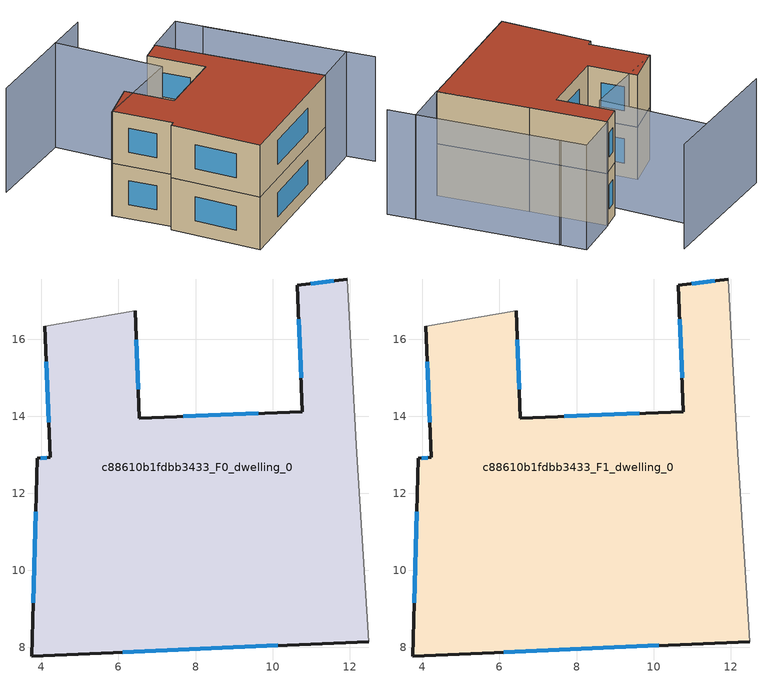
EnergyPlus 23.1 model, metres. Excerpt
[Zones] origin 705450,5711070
c88610b1fdbb3433_F0_dwelling_0
 floor ground (EU_floor_Construction): 11.94,17.56 12.18,13.25 12.5,8.15 3.75,7.78 3.9,12.9 4.23,12.93 4.09,16.33 6.44,16.74 6.54,13.95 10.77,14.12 10.64,17.4 z0
 wall outside (EU_wall_Construction): 11.94,17.56 10.64,17.4 10.77,14.12 6.54,13.95 6.44,16.74 / 4.09,16.33 4.23,12.93 3.9,12.9 3.75,7.78 12.5,8.15 z0:3
 wall adiabatic (EU_wall_Construction): 6.44,16.74 4.09,16.33 / 12.5,8.15 12.18,13.25 11.94,17.56 z0:3
 window (EU_Window_Construction): 6.51,14.7 6.46,15.99 / 9.63,14.07 7.68,13.99 / 10.68,16.51 10.74,15 / 11.59,17.52 10.99,17.44 / 6.11,7.88 10.14,8.05 / 3.86,11.52 3.79,9.16 / 4.14,12.92 3.99,12.91 / 4.13,15.41 4.19,13.85 z0.81:2.19
c88610b1fdbb3433_F1_dwelling_0
 floor to c88610b1fdbb3433_F0_dwelling_0 (EU_floor_Construction): 11.94,17.56 12.18,13.25 12.5,8.15 3.75,7.78 3.9,12.9 4.23,12.93 4.09,16.33 6.44,16.74 6.54,13.95 10.77,14.12 10.64,17.4 z3
 wall outside (EU_wall_Construction): 11.94,17.56 10.64,17.4 10.77,14.12 6.54,13.95 6.44,16.74 / 4.09,16.33 4.23,12.93 3.9,12.9 3.75,7.78 12.5,8.15 z3:6
 wall adiabatic (EU_wall_Construction): 6.44,16.74 4.09,16.33 / 12.5,8.15 12.18,13.25 11.94,17.56 z3:6
 window (EU_Window_Construction): 6.51,14.7 6.46,15.99 / 9.63,14.07 7.68,13.99 / 10.68,16.51 10.74,15 / 11.59,17.52 10.99,17.44 / 6.11,7.88 10.14,8.05 / 3.86,11.52 3.79,9.16 / 4.14,12.92 3.99,12.91 / 4.13,15.41 4.19,13.85 z3.81:5.19
 roof outside (EU_roof_Construction): 12.5,8.15 12.18,13.25 11.94,17.56 10.64,17.4 10.77,14.12 6.54,13.95 6.44,16.74 4.09,16.33 4.23,12.93 3.9,12.9 3.75,7.78 z6
shading: 15.49,6.71 14.94,16.31 / 10.04,22.32 9.86,16.17 / 9.86,16.17 4.05,16.33 / 12.67,22.27 4.22,22.42 / 14.86,17.76 15.4,8.31 / 15.4,8.31 12.47,8.15 / 12.47,8.15 11.93,17.59 / 11.93,17.59 14.86,17.76 z0:6
[Building]
EU S2 Campaign: North Axis=0; Terrain=City; Solar Distribution=FullExterior
[Site:Location]
London: Latitude=51.5; Longitude=-0.5; Time Zone=0; Elevation=25
[SizingPeriod:WeatherFileDays]
AnnualSizingPeriod: Begin Month=1; Begin Day of Month=1; End Month=12; End Day of Month=31; Day of Week for Start Day=Monday; Use Weather File Daylight Saving Period=No; Use Weather File Rain and Snow Indicators=No
[MATERIAL]
EU_InternalMass_Material: Roughness=MediumRough; Thickness=0.1; Conductivity=1; Density=1800; Specific Heat=900; Thermal Absorptance=0.9; Solar Absorptance=0.7; Visible Absorptance=0.7
[MATERIAL:NOMASS] Roughness=MediumRough; Thermal Absorptance=0.9; Solar Absorptance=0.7; Visible Absorptance=0.7
Name | Thermal Resistance
EU_wall_NoMass | 0.555556
EU_roof_NoMass | 0.510204
EU_floor_NoMass | 1.68919
[WINDOWMATERIAL:SIMPLEGLAZINGSYSTEM]
EU_Window_SimpleGlazing: UFactor=3.96; Solar Heat Gain Coefficient=0.85; Visible Transmittance=0.85
[CONSTRUCTION]
EU_wall_Construction: EU_wall_NoMass
EU_roof_Construction: EU_roof_NoMass
EU_floor_Construction: EU_floor_NoMass
EU_Window_Construction: EU_Window_SimpleGlazing
EU_InternalMass_Construction: EU_InternalMass_Material
[ZONE] Type=1; Multiplier=1; Ceiling Height=autocalculate; Volume=184.838; Floor Area=autocalculate; Part of Total Floor Area=Yes
c88610b1fdbb3433_F0_dwelling_0; c88610b1fdbb3433_F1_dwelling_0
[INTERNALMASS] Construction=EU_InternalMass_Construction; Surface Area=61.6126
Name | Zone or ZoneList
c88610b1fdbb3433_F0_dwelling_0_EU_InternalMass | c88610b1fdbb3433_F0_dwelling_0
c88610b1fdbb3433_F1_dwelling_0_EU_InternalMass | c88610b1fdbb3433_F1_dwelling_0
[OTHEREQUIPMENT] Fuel Type=Electricity; Design Level Calculation Method=Watts/Area; Power per Zone Floor Area=1; Fraction Latent=0; Fraction Radiant=0; Fraction Lost=0; Carbon Dioxide Generation Rate=0; EndUse Subcategory=EU_Step8_InternalGains
Name | Zone or ZoneList or Space or SpaceList | Schedule
EU_Step8_InternalGain_c88610b1fdbb3433_F0_dwelling_0_f000 | c88610b1fdbb3433_F0_dwelling_0 | EU_Step8_GainSchedule_c88610b1fdbb3433_F0_dwelling_0_f000
EU_Step8_InternalGain_c88610b1fdbb3433_F1_dwelling_0_f000 | c88610b1fdbb3433_F1_dwelling_0 | EU_Step8_GainSchedule_c88610b1fdbb3433_F1_dwelling_0_f000
[ZONEVENTILATION:DESIGNFLOWRATE] Schedule=EU_AlwaysOn; Design Flow Rate Calculation Method=AirChanges/Hour; Air Changes per Hour=0.48; Ventilation Type=Natural; Fan Pressure Rise=0; Fan Total Efficiency=1; Constant Term Coefficient=1; Temperature Term Coefficient=0; Velocity Term Coefficient=0; Velocity Squared Term Coefficient=0; Minimum Indoor Temperature=-100; Maximum Indoor Temperature=100; Delta Temperature=-100; Minimum Outdoor Temperature=-100; Maximum Outdoor Temperature=100; Maximum Wind Speed=40
Name | Zone or ZoneList or Space or SpaceList
EU_ConstantAir_c88610b1fdbb3433_F0_dwelling_0 | c88610b1fdbb3433_F0_dwelling_0
EU_ConstantAir_c88610b1fdbb3433_F1_dwelling_0 | c88610b1fdbb3433_F1_dwelling_0
[HVACTEMPLATE:THERMOSTAT] Constant Heating Setpoint=20; Constant Cooling Setpoint=50
EU_HeatOnly_c88610b1fdbb3433_F0_dwelling_0; EU_HeatOnly_c88610b1fdbb3433_F1_dwelling_0
[HVACTEMPLATE:ZONE:IDEALLOADSAIRSYSTEM] System Availability Schedule=EU_AlwaysOn; Maximum Heating Supply Air Temperature=50; Minimum Cooling Supply Air Temperature=13; Maximum Heating Supply Air Humidity Ratio=0.0156; Minimum Cooling Supply Air Humidity Ratio=0.0077; Heating Limit=NoLimit; Cooling Limit=NoLimit; Heating Availability Schedule=EU_AlwaysOn; Cooling Availability Schedule=EU_CoolingOff; Dehumidification Control Type=ConstantSensibleHeatRatio; Cooling Sensible Heat Ratio=0.7; Dehumidification Setpoint=60; Humidification Control Type=None; Humidification Setpoint=30; Outdoor Air Method=None; Outdoor Air Flow Rate per Person=0.00944; Outdoor Air Flow Rate per Zone Floor Area=0; Outdoor Air Flow Rate per Zone=0; Demand Controlled Ventilation Type=None; Outdoor Air Economizer Type=NoEconomizer; Heat Recovery Type=None; Sensible Heat Recovery Effectiveness=0.7; Latent Heat Recovery Effectiveness=0.65
Name | Template Thermostat
c88610b1fdbb3433_F0_dwelling_0 | EU_HeatOnly_c88610b1fdbb3433_F0_dwelling_0
c88610b1fdbb3433_F1_dwelling_0 | EU_HeatOnly_c88610b1fdbb3433_F1_dwelling_0
[SIZING:ZONE] Zone Cooling Design Supply Air Temperature Input Method=SupplyAirTemperature; Zone Cooling Design Supply Air Temperature=13; Zone Heating Design Supply Air Temperature Input Method=SupplyAirTemperature; Zone Heating Design Supply Air Temperature=50; Zone Cooling Design Supply Air Humidity Ratio=0.008; Zone Heating Design Supply Air Humidity Ratio=0.008; Cooling Design Air Flow Method=DesignDay; Cooling Design Air Flow Rate=0; Cooling Minimum Air Flow per Zone Floor Area=0.000762; Cooling Minimum Air Flow=0; Cooling Minimum Air Flow Fraction=0.2; Heating Design Air Flow Method=DesignDay; Heating Design Air Flow Rate=0; Heating Maximum Air Flow per Zone Floor Area=0.002032; Heating Maximum Air Flow=0.141576; Heating Maximum Air Flow Fraction=0.3; Account for Dedicated Outdoor Air System=No; Dedicated Outdoor Air System Control Strategy=NeutralSupplyAir; Dedicated Outdoor Air Low Setpoint Temperature for Design=autosize; Dedicated Outdoor Air High Setpoint Temperature for Design=autosize; Zone Load Sizing Method=Sensible Load Only No Latent Load; Zone Latent Cooling Design Supply Air Humidity Ratio Input Method=HumidityRatioDifference; Zone Cooling Design Supply Air Humidity Ratio Difference=0.005; Zone Latent Heating Design Supply Air Humidity Ratio Input Method=HumidityRatioDifference; Zone Humidification Design Supply Air Humidity Ratio Difference=0.005
c88610b1fdbb3433_F0_dwelling_0; c88610b1fdbb3433_F1_dwelling_0
[SCHEDULE:CONSTANT]
Name | Hourly Value
EU_AlwaysOn | 1
EU_CoolingOff | 0
[SCHEDULE:FILE] Column Number=1; Rows to Skip at Top=0; Number of Hours of Data=8760; Column Separator=Comma; Interpolate to Timestep=No; Minutes per Item=60; Adjust Schedule for Daylight Savings=Yes
Name | File
EU_Step8_GainSchedule_c88610b1fdbb3433_F0_dwelling_0_f000 | ../../schedules/c88610b1fdbb3433/c88610b1fdbb3433_F0_dwelling_0_f000_gain.csv
EU_Step8_GainSchedule_c88610b1fdbb3433_F1_dwelling_0_f000 | ../../schedules/c88610b1fdbb3433/c88610b1fdbb3433_F1_dwelling_0_f000_gain.csv
